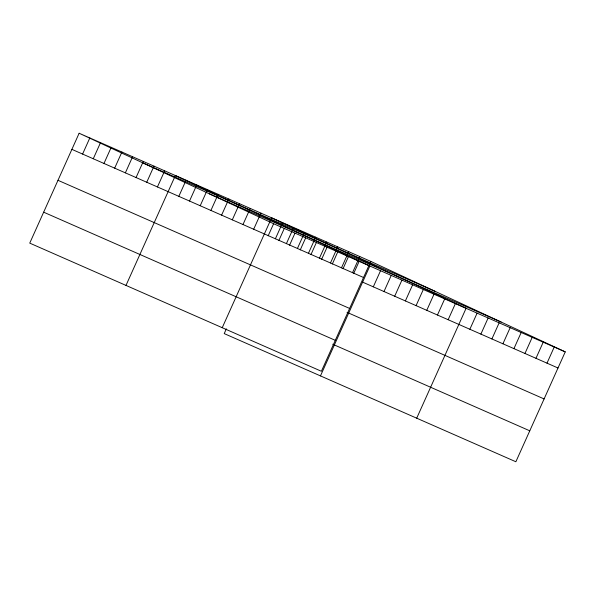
<?xml version="1.0" encoding="UTF-8"?>
<svg xmlns="http://www.w3.org/2000/svg" width="595" height="595" viewBox="0 0 595 595"><rect width="100%" height="100%" fill="white"/><g stroke="black" fill="none" stroke-linecap="round" stroke-linejoin="round"><path stroke-width="0.89" d="M79.135 133.243L29.75 243.124L321.389 371.273L370.774 261.391L79.135 133.243L273.611 223.727L565.25 351.876L515.865 461.757L224.226 333.609L226.36 328.849M82.586 154.06L89.83 137.936M93.274 158.753L100.518 142.636M103.969 163.454L111.213 147.337M114.664 168.154L121.908 152.037M125.359 172.855L132.603 156.738M136.054 177.555L143.298 161.431M146.742 182.249L153.986 166.131M157.437 186.949L164.681 170.832M125.991 285.414L175.376 175.532L369.852 266.017L320.467 375.899M178.827 196.35L186.071 180.226M189.522 201.043L196.767 184.926M200.21 205.744L207.454 189.627M210.905 210.444L218.149 194.327M221.6 215.145L228.844 199.028M232.295 219.845L239.54 203.721M242.983 224.538L250.227 208.421M253.678 229.239L260.922 213.122M222.233 327.704L271.618 217.822L466.093 308.307L416.708 418.188M268.174 235.813L273.611 223.727M275.388 238.781L282.632 222.664M278.869 240.514L284.298 228.421M286.411 243.623L293.655 227.498M289.564 245.214L294.994 233.121M297.426 248.465L304.67 232.34M300.252 249.907L305.689 237.821M308.441 253.306L315.685 237.182M310.947 254.608L316.384 242.522M319.463 258.141L326.707 242.024M321.642 259.308L327.079 247.222M330.478 262.983L337.722 246.866M332.337 264.009L337.767 251.916M341.5 267.824L348.744 251.707M343.032 268.709L348.462 256.616M352.515 272.666L359.759 256.549M353.72 273.403L359.157 261.317M373.303 286.835L380.54 270.71M383.991 291.528L391.235 275.411M394.686 296.228L401.93 280.111M405.381 300.929L412.625 284.812M416.076 305.629L423.32 289.512M426.764 310.33L434.008 294.205M437.459 315.023L444.703 298.906M448.154 319.723L455.398 303.606M469.864 329.266L477.108 313.149M480.886 334.107L488.131 317.983M491.901 338.949L499.146 322.825M502.916 343.791L510.16 327.666M513.939 348.625L521.183 332.508M524.954 353.467L532.198 337.35M535.969 358.309L543.213 342.192M546.991 363.151L554.235 347.034M143.313 163.097L434.952 291.252M209.433 193.866L501.072 322.014M71.891 149.36L363.53 277.508M362.608 282.134L558.006 367.993M57.983 180.3L349.629 308.455M347.056 312.353L544.098 398.933M43.658 212.184L335.297 340.333M332.724 344.23L529.773 430.817M370.774 261.391L565.25 351.876"/></g></svg>
